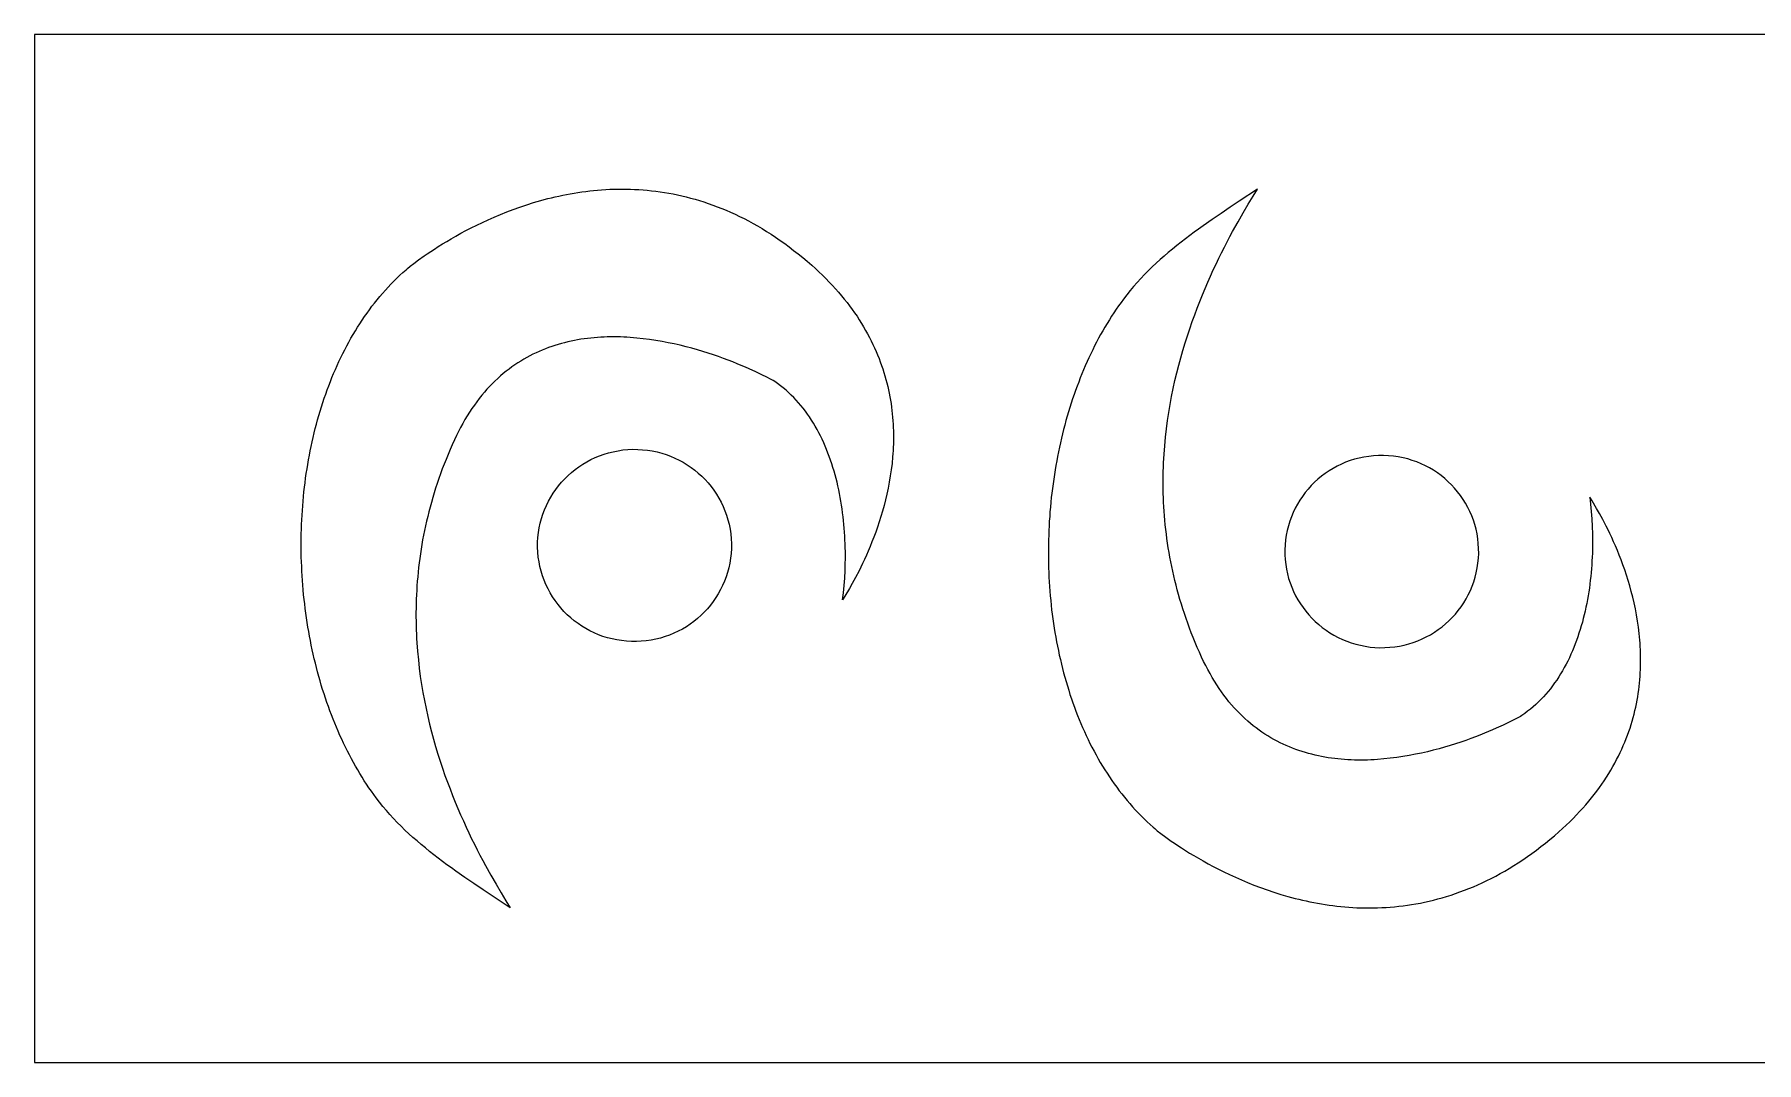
# Model space of a CAD drawing. Extents: x -380 to 380, y -55 to 55.
# Drawn here: x -380 to -195.8, y -55 to 55 of the extents above; entities that cross this region are included whole.
import ezdxf

# ---------------------------------------------------------------- set-up
doc = ezdxf.new("R2010")
doc.units = 0
doc.layers.add('LAYER_1', color=18, linetype='CONTINUOUS')

msp = doc.modelspace()

# ---------------------------------------------------------------- linework, layer by layer
at = {"layer": 'LAYER_1'}
for points in [[(380, -55), (380, 55), (-380, 55), (-380, -55)], [(-351.46, 1.07), (-351.45, 1.57), (-351.44, 2.07), (-351.42, 2.57), (-351.4, 3.07), (-351.37, 3.57), (-351.34, 4.07), (-351.3, 4.56), (-351.26, 5.06), (-351.22, 5.56), (-351.17, 6.05), (-351.11, 6.55), (-351.05, 7.04), (-350.99, 7.53), (-350.92, 8.02), (-350.84, 8.51), (-350.76, 9), (-350.68, 9.48), (-350.59, 9.97), (-350.5, 10.45), (-350.4, 10.93), (-350.29, 11.41), (-350.19, 11.88), (-350.07, 12.36), (-349.96, 12.83), (-349.83, 13.3), (-349.71, 13.77), (-349.58, 14.23), (-349.44, 14.69), (-349.3, 15.15), (-349.15, 15.61), (-349, 16.07), (-348.84, 16.52), (-348.68, 16.97), (-348.52, 17.41), (-348.34, 17.85), (-348.17, 18.29), (-347.99, 18.73), (-347.8, 19.16), (-347.61, 19.59), (-347.42, 20.01), (-347.22, 20.44), (-347.01, 20.85), (-346.8, 21.27), (-346.59, 21.68), (-346.36, 22.08), (-346.14, 22.49), (-345.91, 22.88), (-345.67, 23.28), (-345.43, 23.67), (-345.19, 24.05), (-344.94, 24.43), (-344.68, 24.81), (-344.42, 25.18), (-344.16, 25.54), (-343.89, 25.91), (-343.61, 26.26), (-343.33, 26.61), (-343.05, 26.96), (-342.76, 27.3), (-342.46, 27.64), (-342.16, 27.97), (-341.86, 28.29), (-341.55, 28.61), (-341.23, 28.92), (-340.91, 29.23), (-340.58, 29.53), (-340.25, 29.83), (-340.09, 29.97), (-339.81, 30.19), (-339.42, 30.5), (-338.92, 30.87), (-338.31, 31.3), (-337.97, 31.54), (-337.6, 31.78), (-337.21, 32.04), (-336.8, 32.3), (-336.36, 32.58), (-335.9, 32.86), (-335.42, 33.14), (-334.91, 33.43), (-334.39, 33.72), (-333.84, 34.02), (-333.27, 34.31), (-332.69, 34.6), (-332.08, 34.89), (-331.46, 35.18), (-330.81, 35.46), (-330.15, 35.74), (-329.47, 36.01), (-328.78, 36.28), (-328.07, 36.53), (-327.34, 36.77), (-326.6, 37.01), (-325.84, 37.23), (-325.46, 37.33), (-325.07, 37.43), (-324.68, 37.53), (-324.29, 37.62), (-323.89, 37.71), (-323.49, 37.79), (-323.09, 37.88), (-322.68, 37.95), (-322.27, 38.02), (-321.86, 38.09), (-321.44, 38.15), (-321.02, 38.21), (-320.6, 38.26), (-320.18, 38.3), (-319.75, 38.34), (-319.32, 38.38), (-318.89, 38.4), (-318.45, 38.43), (-318.01, 38.44), (-317.58, 38.45), (-317.13, 38.45), (-316.69, 38.45), (-316.24, 38.44), (-315.79, 38.42), (-315.34, 38.4), (-314.89, 38.37), (-314.44, 38.33), (-313.98, 38.28), (-313.52, 38.23), (-313.06, 38.16), (-312.6, 38.09), (-312.14, 38.02), (-311.68, 37.93), (-311.21, 37.83), (-310.74, 37.73), (-310.27, 37.62), (-309.8, 37.5), (-309.33, 37.37), (-308.86, 37.23), (-308.39, 37.08), (-307.91, 36.92), (-307.44, 36.75), (-306.96, 36.57), (-306.48, 36.39), (-306, 36.19), (-305.52, 35.98), (-305.04, 35.76), (-304.56, 35.53), (-304.08, 35.29), (-303.6, 35.04), (-303.12, 34.78), (-302.64, 34.51), (-302.16, 34.22), (-301.67, 33.93), (-301.19, 33.62), (-300.71, 33.3), (-300.23, 32.97), (-299.74, 32.63), (-299.26, 32.27), (-298.78, 31.9), (-298.3, 31.52), (-297.81, 31.13), (-297.33, 30.73), (-296.85, 30.31), (-296.45, 29.95), (-296.07, 29.59), (-295.69, 29.24), (-295.33, 28.88), (-294.98, 28.51), (-294.63, 28.15), (-294.3, 27.79), (-293.98, 27.42), (-293.67, 27.05), (-293.37, 26.69), (-293.07, 26.32), (-292.79, 25.95), (-292.52, 25.58), (-292.26, 25.21), (-292, 24.84), (-291.76, 24.46), (-291.52, 24.09), (-291.3, 23.72), (-291.08, 23.34), (-290.87, 22.97), (-290.67, 22.59), (-290.48, 22.22), (-290.3, 21.84), (-290.13, 21.47), (-289.96, 21.09), (-289.8, 20.72), (-289.65, 20.34), (-289.51, 19.97), (-289.37, 19.59), (-289.25, 19.22), (-289.13, 18.84), (-289.01, 18.47), (-288.91, 18.09), (-288.81, 17.72), (-288.72, 17.35), (-288.64, 16.98), (-288.56, 16.61), (-288.49, 16.24), (-288.42, 15.87), (-288.36, 15.5), (-288.31, 15.13), (-288.27, 14.77), (-288.23, 14.4), (-288.19, 14.04), (-288.16, 13.67), (-288.14, 13.31), (-288.12, 12.95), (-288.11, 12.6), (-288.11, 12.24), (-288.1, 11.88), (-288.11, 11.53), (-288.11, 11.18), (-288.13, 10.83), (-288.15, 10.48), (-288.17, 10.13), (-288.19, 9.79), (-288.26, 9.11), (-288.34, 8.43), (-288.44, 7.77), (-288.55, 7.11), (-288.67, 6.47), (-288.8, 5.83), (-288.95, 5.21), (-289.11, 4.6), (-289.27, 4), (-289.44, 3.42), (-289.62, 2.85), (-289.81, 2.29), (-290, 1.75), (-290.2, 1.22), (-290.4, 0.71), (-290.6, 0.21), (-290.8, -0.27), (-291, -0.73), (-291.2, -1.17), (-291.4, -1.6), (-291.6, -2.01), (-291.79, -2.4), (-292.16, -3.11), (-292.51, -3.74), (-292.82, -4.29), (-293.3, -5.1), (-293.55, -5.51), (-293.46, -4.74), (-293.38, -3.96), (-293.32, -3.17), (-293.28, -2.37), (-293.26, -1.56), (-293.25, -1.15), (-293.25, -0.74), (-293.25, -0.33), (-293.26, 0.08), (-293.27, 0.5), (-293.29, 0.91), (-293.31, 1.33), (-293.34, 1.74), (-293.37, 2.16), (-293.4, 2.57), (-293.45, 2.99), (-293.49, 3.4), (-293.54, 3.82), (-293.6, 4.23), (-293.66, 4.64), (-293.73, 5.06), (-293.8, 5.47), (-293.88, 5.87), (-293.96, 6.28), (-294.05, 6.69), (-294.14, 7.09), (-294.24, 7.49), (-294.35, 7.89), (-294.46, 8.28), (-294.58, 8.68), (-294.7, 9.06), (-294.83, 9.45), (-294.97, 9.83), (-295.11, 10.21), (-295.25, 10.58), (-295.41, 10.95), (-295.57, 11.32), (-295.73, 11.68), (-295.91, 12.04), (-296.09, 12.39), (-296.27, 12.74), (-296.47, 13.08), (-296.67, 13.41), (-296.87, 13.74), (-297.08, 14.07), (-297.3, 14.38), (-297.53, 14.69), (-297.76, 15), (-298, 15.3), (-298.25, 15.59), (-298.51, 15.87), (-298.77, 16.15), (-299.04, 16.42), (-299.32, 16.68), (-299.6, 16.93), (-299.89, 17.18), (-300.19, 17.41), (-300.5, 17.64), (-300.81, 17.86), (-300.97, 17.96), (-301.26, 18.12), (-301.66, 18.33), (-302.19, 18.59), (-302.82, 18.9), (-303.55, 19.23), (-303.95, 19.41), (-304.38, 19.59), (-304.82, 19.77), (-305.29, 19.96), (-305.78, 20.15), (-306.28, 20.34), (-306.81, 20.53), (-307.35, 20.71), (-307.91, 20.9), (-308.48, 21.08), (-309.07, 21.25), (-309.67, 21.42), (-310.29, 21.59), (-310.92, 21.74), (-311.55, 21.89), (-312.2, 22.02), (-312.86, 22.15), (-313.53, 22.26), (-314.2, 22.37), (-314.89, 22.45), (-315.57, 22.52), (-316.27, 22.58), (-316.62, 22.6), (-316.96, 22.62), (-317.31, 22.63), (-317.66, 22.64), (-318.02, 22.64), (-318.37, 22.64), (-318.72, 22.63), (-319.07, 22.62), (-319.42, 22.6), (-319.78, 22.58), (-320.13, 22.55), (-320.48, 22.52), (-320.83, 22.48), (-321.19, 22.43), (-321.54, 22.38), (-321.89, 22.32), (-322.24, 22.26), (-322.59, 22.19), (-322.94, 22.11), (-323.28, 22.02), (-323.63, 21.93), (-323.97, 21.83), (-324.32, 21.73), (-324.66, 21.62), (-325, 21.49), (-325.34, 21.37), (-325.68, 21.23), (-326.01, 21.09), (-326.34, 20.94), (-326.68, 20.78), (-327, 20.61), (-327.33, 20.43), (-327.66, 20.25), (-327.98, 20.06), (-328.3, 19.86), (-328.61, 19.65), (-328.92, 19.43), (-329.23, 19.2), (-329.54, 18.96), (-329.85, 18.71), (-330.15, 18.46), (-330.44, 18.19), (-330.74, 17.92), (-331.03, 17.63), (-331.31, 17.34), (-331.59, 17.03), (-331.87, 16.71), (-332.15, 16.39), (-332.42, 16.05), (-332.68, 15.7), (-332.94, 15.35), (-333.2, 14.98), (-333.45, 14.6), (-333.7, 14.2), (-333.94, 13.8), (-334.18, 13.39), (-334.41, 12.96), (-334.64, 12.53), (-334.86, 12.08), (-335.08, 11.62), (-335.31, 11.1), (-335.54, 10.58), (-335.75, 10.06), (-335.97, 9.54), (-336.17, 9.03), (-336.37, 8.51), (-336.55, 8), (-336.74, 7.48), (-336.91, 6.97), (-337.08, 6.46), (-337.24, 5.95), (-337.39, 5.44), (-337.54, 4.93), (-337.68, 4.43), (-337.81, 3.92), (-337.93, 3.42), (-338.05, 2.91), (-338.17, 2.41), (-338.27, 1.91), (-338.37, 1.41), (-338.47, 0.91), (-338.56, 0.42), (-338.64, -0.08), (-338.71, -0.57), (-338.78, -1.06), (-338.85, -1.55), (-338.9, -2.04), (-338.96, -2.53), (-339, -3.02), (-339.05, -3.5), (-339.08, -3.98), (-339.11, -4.46), (-339.14, -4.94), (-339.16, -5.42), (-339.17, -5.9), (-339.18, -6.37), (-339.19, -6.84), (-339.19, -7.31), (-339.18, -7.78), (-339.17, -8.25), (-339.16, -8.71), (-339.14, -9.17), (-339.12, -9.63), (-339.09, -10.09), (-339.02, -11), (-338.93, -11.9), (-338.83, -12.8), (-338.72, -13.68), (-338.59, -14.56), (-338.44, -15.42), (-338.28, -16.28), (-338.11, -17.13), (-337.92, -17.96), (-337.73, -18.79), (-337.52, -19.61), (-337.3, -20.41), (-337.08, -21.2), (-336.84, -21.99), (-336.59, -22.76), (-336.34, -23.52), (-336.08, -24.27), (-335.82, -25), (-335.54, -25.73), (-335.27, -26.44), (-334.98, -27.14), (-334.7, -27.82), (-334.41, -28.5), (-334.11, -29.15), (-333.82, -29.8), (-333.52, -30.43), (-333.23, -31.05), (-332.93, -31.65), (-332.63, -32.24), (-332.34, -32.81), (-332.04, -33.37), (-331.75, -33.91), (-331.18, -34.95), (-330.62, -35.93), (-330.08, -36.84), (-329.58, -37.68), (-329.1, -38.45), (-331.04, -37.16), (-332.01, -36.51), (-332.99, -35.85), (-333.96, -35.19), (-334.92, -34.52), (-335.4, -34.18), (-335.87, -33.83), (-336.34, -33.48), (-336.81, -33.13), (-337.27, -32.77), (-337.73, -32.41), (-338.18, -32.04), (-338.63, -31.67), (-339.07, -31.29), (-339.51, -30.91), (-339.94, -30.52), (-340.36, -30.13), (-340.78, -29.72), (-341.18, -29.31), (-341.58, -28.9), (-341.97, -28.47), (-342.35, -28.04), (-342.72, -27.6), (-343.08, -27.15), (-343.43, -26.69), (-343.7, -26.33), (-343.96, -25.96), (-344.21, -25.6), (-344.46, -25.22), (-344.71, -24.85), (-344.95, -24.47), (-345.19, -24.08), (-345.42, -23.69), (-345.65, -23.29), (-345.87, -22.89), (-346.09, -22.49), (-346.31, -22.08), (-346.52, -21.67), (-346.73, -21.26), (-346.93, -20.84), (-347.13, -20.41), (-347.32, -19.99), (-347.51, -19.56), (-347.7, -19.12), (-347.88, -18.69), (-348.06, -18.25), (-348.23, -17.8), (-348.4, -17.36), (-348.56, -16.91), (-348.72, -16.46), (-348.87, -16), (-349.02, -15.54), (-349.17, -15.08), (-349.31, -14.62), (-349.45, -14.15), (-349.58, -13.68), (-349.71, -13.21), (-349.83, -12.74), (-349.95, -12.27), (-350.07, -11.79), (-350.18, -11.31), (-350.28, -10.83), (-350.38, -10.35), (-350.48, -9.86), (-350.57, -9.38), (-350.66, -8.89), (-350.75, -8.4), (-350.82, -7.91), (-350.9, -7.42), (-350.97, -6.92), (-351.03, -6.43), (-351.09, -5.93), (-351.15, -5.44), (-351.2, -4.94), (-351.25, -4.44), (-351.29, -3.94), (-351.33, -3.44), (-351.36, -2.94), (-351.39, -2.44), (-351.41, -1.94), (-351.43, -1.44), (-351.45, -0.94), (-351.46, -0.44), (-351.46, 0.06), (-351.46, 0.57)], [(-271.53, -1.07), (-271.52, -1.57), (-271.51, -2.07), (-271.49, -2.57), (-271.47, -3.07), (-271.44, -3.57), (-271.41, -4.07), (-271.37, -4.56), (-271.33, -5.06), (-271.28, -5.56), (-271.23, -6.05), (-271.18, -6.55), (-271.12, -7.04), (-271.05, -7.53), (-270.98, -8.02), (-270.91, -8.51), (-270.83, -9), (-270.74, -9.48), (-270.66, -9.97), (-270.56, -10.45), (-270.46, -10.93), (-270.36, -11.41), (-270.25, -11.88), (-270.14, -12.36), (-270.02, -12.83), (-269.9, -13.3), (-269.77, -13.77), (-269.64, -14.23), (-269.5, -14.69), (-269.36, -15.15), (-269.22, -15.61), (-269.06, -16.07), (-268.91, -16.52), (-268.75, -16.97), (-268.58, -17.41), (-268.41, -17.85), (-268.23, -18.29), (-268.05, -18.73), (-267.87, -19.16), (-267.68, -19.59), (-267.48, -20.01), (-267.28, -20.44), (-267.08, -20.85), (-266.87, -21.27), (-266.65, -21.68), (-266.43, -22.08), (-266.21, -22.49), (-265.98, -22.88), (-265.74, -23.28), (-265.5, -23.67), (-265.26, -24.05), (-265.01, -24.43), (-264.75, -24.81), (-264.49, -25.18), (-264.22, -25.54), (-263.95, -25.91), (-263.68, -26.26), (-263.4, -26.61), (-263.11, -26.96), (-262.82, -27.3), (-262.53, -27.64), (-262.23, -27.97), (-261.92, -28.29), (-261.61, -28.61), (-261.3, -28.92), (-260.97, -29.23), (-260.65, -29.53), (-260.32, -29.83), (-260.16, -29.97), (-259.88, -30.19), (-259.49, -30.5), (-258.98, -30.87), (-258.38, -31.3), (-258.04, -31.54), (-257.67, -31.78), (-257.28, -32.04), (-256.86, -32.3), (-256.43, -32.58), (-255.97, -32.86), (-255.48, -33.14), (-254.98, -33.43), (-254.45, -33.72), (-253.91, -34.02), (-253.34, -34.31), (-252.75, -34.6), (-252.15, -34.89), (-251.52, -35.18), (-250.88, -35.46), (-250.22, -35.74), (-249.54, -36.01), (-248.85, -36.28), (-248.13, -36.53), (-247.41, -36.77), (-246.67, -37.01), (-245.91, -37.23), (-245.53, -37.33), (-245.14, -37.43), (-244.75, -37.53), (-244.35, -37.62), (-243.96, -37.71), (-243.56, -37.79), (-243.15, -37.88), (-242.74, -37.95), (-242.33, -38.02), (-241.92, -38.09), (-241.51, -38.15), (-241.09, -38.21), (-240.67, -38.26), (-240.24, -38.3), (-239.81, -38.34), (-239.38, -38.38), (-238.95, -38.4), (-238.52, -38.43), (-238.08, -38.44), (-237.64, -38.45), (-237.2, -38.45), (-236.76, -38.45), (-236.31, -38.44), (-235.86, -38.42), (-235.41, -38.4), (-234.96, -38.37), (-234.5, -38.33), (-234.05, -38.28), (-233.59, -38.23), (-233.13, -38.16), (-232.67, -38.09), (-232.21, -38.02), (-231.74, -37.93), (-231.28, -37.83), (-230.81, -37.73), (-230.34, -37.62), (-229.87, -37.5), (-229.4, -37.37), (-228.93, -37.23), (-228.45, -37.08), (-227.98, -36.92), (-227.5, -36.75), (-227.02, -36.57), (-226.55, -36.39), (-226.07, -36.19), (-225.59, -35.98), (-225.11, -35.76), (-224.63, -35.53), (-224.15, -35.29), (-223.67, -35.04), (-223.19, -34.78), (-222.7, -34.51), (-222.22, -34.22), (-221.74, -33.93), (-221.26, -33.62), (-220.77, -33.3), (-220.29, -32.97), (-219.81, -32.63), (-219.33, -32.27), (-218.84, -31.9), (-218.36, -31.52), (-217.88, -31.13), (-217.4, -30.73), (-216.92, -30.31), (-216.52, -29.95), (-216.13, -29.59), (-215.76, -29.24), (-215.4, -28.88), (-215.04, -28.51), (-214.7, -28.15), (-214.37, -27.79), (-214.05, -27.42), (-213.73, -27.05), (-213.43, -26.69), (-213.14, -26.32), (-212.86, -25.95), (-212.59, -25.58), (-212.32, -25.21), (-212.07, -24.84), (-211.83, -24.46), (-211.59, -24.09), (-211.36, -23.72), (-211.15, -23.34), (-210.94, -22.97), (-210.74, -22.59), (-210.55, -22.22), (-210.37, -21.84), (-210.19, -21.47), (-210.03, -21.09), (-209.87, -20.72), (-209.72, -20.34), (-209.57, -19.97), (-209.44, -19.59), (-209.31, -19.22), (-209.19, -18.84), (-209.08, -18.47), (-208.98, -18.09), (-208.88, -17.72), (-208.79, -17.35), (-208.7, -16.98), (-208.62, -16.61), (-208.55, -16.24), (-208.49, -15.87), (-208.43, -15.5), (-208.38, -15.13), (-208.33, -14.77), (-208.29, -14.4), (-208.26, -14.04), (-208.23, -13.67), (-208.21, -13.31), (-208.19, -12.95), (-208.18, -12.6), (-208.17, -12.24), (-208.17, -11.88), (-208.17, -11.53), (-208.18, -11.18), (-208.19, -10.83), (-208.21, -10.48), (-208.23, -10.13), (-208.26, -9.79), (-208.32, -9.11), (-208.41, -8.43), (-208.5, -7.77), (-208.61, -7.11), (-208.73, -6.47), (-208.87, -5.83), (-209.02, -5.21), (-209.17, -4.6), (-209.34, -4), (-209.51, -3.42), (-209.69, -2.85), (-209.88, -2.29), (-210.07, -1.75), (-210.26, -1.22), (-210.46, -0.71), (-210.66, -0.21), (-210.87, 0.27), (-211.07, 0.73), (-211.27, 1.17), (-211.47, 1.6), (-211.66, 2.01), (-211.86, 2.4), (-212.23, 3.11), (-212.57, 3.74), (-212.88, 4.29), (-213.36, 5.1), (-213.61, 5.51), (-213.52, 4.74), (-213.45, 3.96), (-213.39, 3.17), (-213.35, 2.37), (-213.32, 1.56), (-213.32, 1.15), (-213.32, 0.74), (-213.32, 0.33), (-213.33, -0.08), (-213.34, -0.5), (-213.36, -0.91), (-213.38, -1.33), (-213.4, -1.74), (-213.43, -2.16), (-213.47, -2.57), (-213.51, -2.99), (-213.56, -3.4), (-213.61, -3.82), (-213.66, -4.23), (-213.73, -4.64), (-213.79, -5.06), (-213.87, -5.47), (-213.94, -5.87), (-214.03, -6.28), (-214.11, -6.69), (-214.21, -7.09), (-214.31, -7.49), (-214.41, -7.89), (-214.53, -8.28), (-214.64, -8.68), (-214.77, -9.06), (-214.9, -9.45), (-215.03, -9.83), (-215.17, -10.21), (-215.32, -10.58), (-215.47, -10.95), (-215.63, -11.32), (-215.8, -11.68), (-215.97, -12.04), (-216.15, -12.39), (-216.34, -12.74), (-216.53, -13.08), (-216.73, -13.41), (-216.94, -13.74), (-217.15, -14.07), (-217.37, -14.38), (-217.6, -14.69), (-217.83, -15), (-218.07, -15.3), (-218.32, -15.59), (-218.57, -15.87), (-218.84, -16.15), (-219.11, -16.42), (-219.38, -16.68), (-219.67, -16.93), (-219.96, -17.18), (-220.26, -17.41), (-220.56, -17.64), (-220.88, -17.86), (-221.04, -17.96), (-221.32, -18.12), (-221.73, -18.33), (-222.25, -18.59), (-222.88, -18.9), (-223.62, -19.23), (-224.02, -19.41), (-224.44, -19.59), (-224.89, -19.77), (-225.36, -19.96), (-225.84, -20.15), (-226.35, -20.34), (-226.87, -20.53), (-227.42, -20.71), (-227.97, -20.9), (-228.55, -21.08), (-229.14, -21.25), (-229.74, -21.42), (-230.35, -21.59), (-230.98, -21.74), (-231.62, -21.89), (-232.27, -22.02), (-232.93, -22.15), (-233.6, -22.26), (-234.27, -22.37), (-234.95, -22.45), (-235.64, -22.52), (-236.33, -22.58), (-236.68, -22.6), (-237.03, -22.62), (-237.38, -22.63), (-237.73, -22.64), (-238.08, -22.64), (-238.43, -22.64), (-238.79, -22.63), (-239.14, -22.62), (-239.49, -22.6), (-239.84, -22.58), (-240.2, -22.55), (-240.55, -22.52), (-240.9, -22.48), (-241.25, -22.43), (-241.6, -22.38), (-241.95, -22.32), (-242.3, -22.26), (-242.65, -22.19), (-243, -22.11), (-243.35, -22.02), (-243.7, -21.93), (-244.04, -21.83), (-244.38, -21.73), (-244.73, -21.62), (-245.07, -21.49), (-245.41, -21.37), (-245.74, -21.23), (-246.08, -21.09), (-246.41, -20.94), (-246.74, -20.78), (-247.07, -20.61), (-247.4, -20.43), (-247.72, -20.25), (-248.04, -20.06), (-248.36, -19.86), (-248.68, -19.65), (-248.99, -19.43), (-249.3, -19.2), (-249.61, -18.96), (-249.91, -18.71), (-250.21, -18.46), (-250.51, -18.19), (-250.8, -17.92), (-251.09, -17.63), (-251.38, -17.34), (-251.66, -17.03), (-251.94, -16.71), (-252.21, -16.39), (-252.48, -16.05), (-252.75, -15.7), (-253.01, -15.35), (-253.27, -14.98), (-253.52, -14.6), (-253.76, -14.2), (-254.01, -13.8), (-254.24, -13.39), (-254.48, -12.96), (-254.7, -12.53), (-254.93, -12.08), (-255.14, -11.62), (-255.38, -11.1), (-255.6, -10.58), (-255.82, -10.06), (-256.03, -9.54), (-256.24, -9.03), (-256.43, -8.51), (-256.62, -8), (-256.8, -7.48), (-256.98, -6.97), (-257.14, -6.46), (-257.3, -5.95), (-257.46, -5.44), (-257.6, -4.93), (-257.74, -4.43), (-257.87, -3.92), (-258, -3.42), (-258.12, -2.91), (-258.23, -2.41), (-258.34, -1.91), (-258.44, -1.41), (-258.53, -0.91), (-258.62, -0.42), (-258.7, 0.08), (-258.78, 0.57), (-258.85, 1.06), (-258.91, 1.55), (-258.97, 2.04), (-259.02, 2.53), (-259.07, 3.02), (-259.11, 3.5), (-259.15, 3.98), (-259.18, 4.46), (-259.2, 4.94), (-259.22, 5.42), (-259.24, 5.9), (-259.25, 6.37), (-259.25, 6.84), (-259.25, 7.31), (-259.25, 7.78), (-259.24, 8.25), (-259.22, 8.71), (-259.21, 9.17), (-259.18, 9.63), (-259.15, 10.09), (-259.09, 11), (-259, 11.9), (-258.9, 12.8), (-258.78, 13.68), (-258.65, 14.56), (-258.51, 15.42), (-258.35, 16.28), (-258.17, 17.13), (-257.99, 17.96), (-257.79, 18.79), (-257.59, 19.61), (-257.37, 20.41), (-257.14, 21.2), (-256.91, 21.99), (-256.66, 22.76), (-256.41, 23.52), (-256.15, 24.27), (-255.88, 25), (-255.61, 25.73), (-255.33, 26.44), (-255.05, 27.14), (-254.76, 27.82), (-254.47, 28.5), (-254.18, 29.15), (-253.89, 29.8), (-253.59, 30.43), (-253.29, 31.05), (-253, 31.65), (-252.7, 32.24), (-252.4, 32.81), (-252.11, 33.37), (-251.82, 33.91), (-251.24, 34.95), (-250.69, 35.93), (-250.15, 36.84), (-249.64, 37.68), (-249.17, 38.45), (-251.11, 37.16), (-252.08, 36.51), (-253.05, 35.85), (-254.02, 35.19), (-254.99, 34.52), (-255.46, 34.18), (-255.94, 33.83), (-256.41, 33.48), (-256.88, 33.13), (-257.34, 32.77), (-257.8, 32.41), (-258.25, 32.04), (-258.7, 31.67), (-259.14, 31.29), (-259.58, 30.91), (-260.01, 30.52), (-260.43, 30.13), (-260.84, 29.72), (-261.25, 29.31), (-261.65, 28.9), (-262.04, 28.47), (-262.42, 28.04), (-262.79, 27.6), (-263.15, 27.15), (-263.5, 26.69), (-263.76, 26.33), (-264.02, 25.96), (-264.28, 25.6), (-264.53, 25.22), (-264.77, 24.85), (-265.01, 24.47), (-265.25, 24.08), (-265.48, 23.69), (-265.71, 23.29), (-265.94, 22.89), (-266.16, 22.49), (-266.37, 22.08), (-266.59, 21.67), (-266.79, 21.26), (-267, 20.84), (-267.19, 20.41), (-267.39, 19.99), (-267.58, 19.56), (-267.76, 19.12), (-267.95, 18.69), (-268.12, 18.25), (-268.29, 17.8), (-268.46, 17.36), (-268.63, 16.91), (-268.78, 16.46), (-268.94, 16), (-269.09, 15.54), (-269.24, 15.08), (-269.38, 14.62), (-269.51, 14.15), (-269.65, 13.68), (-269.78, 13.21), (-269.9, 12.74), (-270.02, 12.27), (-270.13, 11.79), (-270.24, 11.31), (-270.35, 10.83), (-270.45, 10.35), (-270.55, 9.86), (-270.64, 9.38), (-270.73, 8.89), (-270.81, 8.4), (-270.89, 7.91), (-270.96, 7.42), (-271.03, 6.92), (-271.1, 6.43), (-271.16, 5.93), (-271.22, 5.44), (-271.27, 4.94), (-271.31, 4.44), (-271.36, 3.94), (-271.39, 3.44), (-271.43, 2.94), (-271.46, 2.44), (-271.48, 1.94), (-271.5, 1.44), (-271.51, 0.94), (-271.52, 0.44), (-271.53, -0.06), (-271.53, -0.57)], [(-326.17, 0.14), (-326.17, 0.66), (-326.14, 1.19), (-326.08, 1.7), (-326, 2.21), (-325.89, 2.71), (-325.76, 3.2), (-325.61, 3.68), (-325.43, 4.15), (-325.23, 4.61), (-325.01, 5.06), (-324.77, 5.49), (-324.51, 5.92), (-324.23, 6.32), (-323.92, 6.72), (-323.61, 7.1), (-323.27, 7.46), (-322.92, 7.81), (-322.55, 8.14), (-322.16, 8.45), (-321.76, 8.74), (-321.34, 9.02), (-320.91, 9.28), (-320.47, 9.51), (-320.02, 9.73), (-319.55, 9.92), (-319.07, 10.09), (-318.58, 10.24), (-318.08, 10.36), (-317.57, 10.46), (-317.06, 10.54), (-316.53, 10.58), (-316, 10.61), (-315.46, 10.6), (-314.94, 10.57), (-314.42, 10.52), (-313.9, 10.44), (-313.4, 10.33), (-312.9, 10.2), (-312.42, 10.05), (-311.95, 9.87), (-311.48, 9.68), (-311.03, 9.46), (-310.59, 9.22), (-310.17, 8.96), (-309.76, 8.68), (-309.36, 8.38), (-308.98, 8.07), (-308.61, 7.73), (-308.26, 7.38), (-307.93, 7.01), (-307.61, 6.63), (-307.32, 6.23), (-307.04, 5.82), (-306.78, 5.4), (-306.54, 4.96), (-306.33, 4.51), (-306.13, 4.04), (-305.96, 3.57), (-305.81, 3.08), (-305.69, 2.59), (-305.59, 2.08), (-305.51, 1.57), (-305.46, 1.05), (-305.44, 0.52), (-305.44, -0.01), (-305.47, -0.53), (-305.53, -1.05), (-305.61, -1.56), (-305.71, -2.06), (-305.85, -2.55), (-306, -3.03), (-306.18, -3.5), (-306.38, -3.96), (-306.6, -4.4), (-306.84, -4.84), (-307.1, -5.26), (-307.38, -5.67), (-307.68, -6.06), (-308, -6.44), (-308.34, -6.81), (-308.69, -7.15), (-309.06, -7.48), (-309.45, -7.8), (-309.85, -8.09), (-310.26, -8.37), (-310.69, -8.62), (-311.13, -8.86), (-311.59, -9.07), (-312.06, -9.26), (-312.54, -9.43), (-313.02, -9.58), (-313.52, -9.71), (-314.03, -9.81), (-314.55, -9.88), (-315.08, -9.93), (-315.61, -9.95), (-316.14, -9.95), (-316.67, -9.92), (-317.19, -9.86), (-317.7, -9.78), (-318.21, -9.68), (-318.7, -9.55), (-319.19, -9.4), (-319.66, -9.22), (-320.12, -9.02), (-320.57, -8.8), (-321.01, -8.56), (-321.44, -8.3), (-321.85, -8.03), (-322.25, -7.73), (-322.63, -7.41), (-323, -7.08), (-323.35, -6.73), (-323.68, -6.36), (-323.99, -5.98), (-324.29, -5.58), (-324.57, -5.17), (-324.83, -4.74), (-325.06, -4.3), (-325.28, -3.85), (-325.47, -3.39), (-325.65, -2.91), (-325.79, -2.43), (-325.92, -1.93), (-326.02, -1.43), (-326.1, -0.91), (-326.15, -0.39)], [(-246.23, -0.14), (-246.23, -0.66), (-246.2, -1.19), (-246.14, -1.7), (-246.06, -2.21), (-245.96, -2.71), (-245.83, -3.2), (-245.67, -3.68), (-245.5, -4.15), (-245.3, -4.61), (-245.08, -5.06), (-244.83, -5.49), (-244.57, -5.92), (-244.29, -6.32), (-243.99, -6.72), (-243.67, -7.1), (-243.34, -7.46), (-242.98, -7.81), (-242.61, -8.14), (-242.23, -8.45), (-241.82, -8.74), (-241.41, -9.02), (-240.98, -9.28), (-240.54, -9.51), (-240.08, -9.73), (-239.61, -9.92), (-239.14, -10.09), (-238.65, -10.24), (-238.15, -10.36), (-237.64, -10.46), (-237.12, -10.54), (-236.6, -10.58), (-236.06, -10.61), (-235.53, -10.6), (-235, -10.57), (-234.48, -10.52), (-233.97, -10.44), (-233.47, -10.33), (-232.97, -10.2), (-232.49, -10.05), (-232.01, -9.87), (-231.55, -9.68), (-231.1, -9.46), (-230.66, -9.22), (-230.23, -8.96), (-229.82, -8.68), (-229.42, -8.38), (-229.04, -8.07), (-228.68, -7.73), (-228.33, -7.38), (-227.99, -7.01), (-227.68, -6.63), (-227.38, -6.23), (-227.1, -5.82), (-226.85, -5.4), (-226.61, -4.96), (-226.39, -4.51), (-226.2, -4.04), (-226.03, -3.57), (-225.88, -3.08), (-225.75, -2.59), (-225.65, -2.08), (-225.58, -1.57), (-225.53, -1.05), (-225.5, -0.52), (-225.51, 0.01), (-225.54, 0.53), (-225.59, 1.05), (-225.67, 1.56), (-225.78, 2.06), (-225.91, 2.55), (-226.07, 3.03), (-226.24, 3.5), (-226.44, 3.96), (-226.66, 4.4), (-226.9, 4.84), (-227.17, 5.26), (-227.45, 5.67), (-227.75, 6.06), (-228.07, 6.44), (-228.4, 6.81), (-228.76, 7.15), (-229.13, 7.48), (-229.51, 7.8), (-229.91, 8.09), (-230.33, 8.37), (-230.76, 8.62), (-231.2, 8.86), (-231.66, 9.07), (-232.12, 9.26), (-232.6, 9.43), (-233.09, 9.58), (-233.59, 9.71), (-234.1, 9.81), (-234.62, 9.88), (-235.14, 9.93), (-235.68, 9.95), (-236.21, 9.95), (-236.74, 9.92), (-237.26, 9.86), (-237.77, 9.78), (-238.27, 9.68), (-238.77, 9.55), (-239.25, 9.4), (-239.73, 9.22), (-240.19, 9.02), (-240.64, 8.8), (-241.08, 8.56), (-241.5, 8.3), (-241.92, 8.03), (-242.31, 7.73), (-242.7, 7.41), (-243.06, 7.08), (-243.41, 6.73), (-243.74, 6.36), (-244.06, 5.98), (-244.36, 5.58), (-244.63, 5.17), (-244.89, 4.74), (-245.13, 4.3), (-245.34, 3.85), (-245.54, 3.39), (-245.71, 2.91), (-245.86, 2.43), (-245.99, 1.93), (-246.09, 1.43), (-246.16, 0.91), (-246.21, 0.39)]]:
    msp.add_lwpolyline(points, close=True, dxfattribs=at)

doc.saveas('drawing.dxf')
